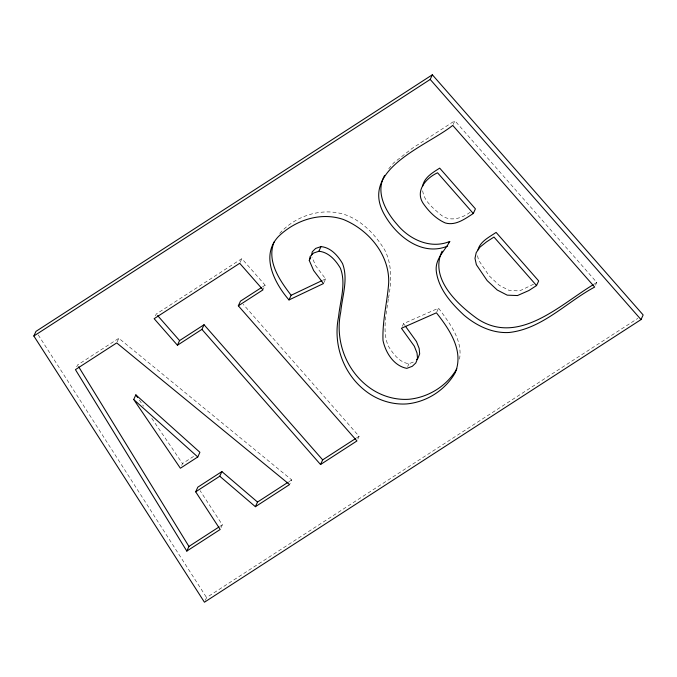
<?xml version="1.0" encoding="UTF-8"?>
<svg xmlns="http://www.w3.org/2000/svg" width="677" height="677" viewBox="0 0 677 677"><rect width="100%" height="100%" fill="white"/><g stroke="black" fill="none" stroke-linecap="round" stroke-linejoin="round"><path stroke-width="0.51" stroke-dasharray="3.38 2.54" d="M388.327 299.141C386.186 314.45 382.234 330.943 388.149 345.803C392.982 353.504 399.185 362.525 408.95 363.718L414.434 361.653M388.496 298.125C391.458 282.106 392.338 265.037 384.781 250.075C375.439 234.834 362.508 221.066 345.388 214.795C321.939 206.874 294.698 215.878 278.907 234.335M459.514 359.165C462.966 339.913 449.283 322.751 438.552 308.162L403.568 323.606L402.29 326.399M76.713 366.841L77.559 364.988L118.83 338.272L291.711 479.908L290.01 483.632M117.129 341.987L118.83 338.272M155.414 315.897L156.26 314.043L241.841 258.639L265.139 285.186L263.438 288.91M240.132 262.363L241.841 258.639M181.656 465.437L182.511 463.576L193.817 456.256M323.919 282.631L325.62 278.907L315.77 265.875L311.809 256.769M221.04 527.62L222.318 524.827L200.096 490.664M205.292 600.355L206.57 597.563L637.827 318.393M453.167 124.458L454.868 120.734L596.792 282.419L595.515 285.203M357.803 439.085L359.081 436.301L243.255 304.345M407.672 366.502L408.95 363.718M436.843 311.885L438.552 308.162M388.742 168.725L393.76 162.802L412.183 148.373L454.868 120.734M262.498 286.904L265.139 285.186M470.117 212.29C461.959 218.273 450.51 222.005 441.556 215.438C433.534 208.355 422.888 200.79 422.55 188.976M533.552 284.23L519.614 290.907L509.349 290.509L499.372 285.381L489.276 275.954L478.504 260.07L477.31 254.603M219.678 526.537L222.318 524.827M289.079 481.609L291.711 479.908M356.474 437.985L359.081 436.301M594.144 284.137L596.792 282.419M322.827 280.236L325.62 278.907M403.568 323.606L404.795 325.315M139.386 400.09L143.524 406.175M151.792 418.352L182.511 463.576M38.259 334.929L206.57 597.563"/><path stroke-width="1.02" d="M309.287 260.51L310.151 256.431L313.536 253.063L318.859 251.26C328.607 252.106 335.733 260.273 340.413 268.219C346.328 283.781 340.133 300.774 338.593 316.667C332.771 344.695 343.501 374.499 366.545 391.695A52.273 43.836 24.6 0 0 406.928 403.907C426.848 401.994 445.398 390.011 455.274 372.604C464.168 350.813 449.41 329.318 436.42 312.808L401.436 328.26L414.332 346.201L417.032 353.072L417.54 358.531L415.839 362.914L412.301 366.299L406.818 368.364C393.87 365.944 385.585 352.666 383.004 340.506C382.217 321.008 387.312 302.145 388.683 282.825C389.647 254.713 368.491 229.596 343.256 219.441C320.543 211.647 295.29 220.203 278.501 236.459C260.095 255.686 274.566 283.316 289.003 299.936L323.488 283.553L313.637 270.529L309.287 260.51L310.565 257.717M311.632 254.84L312.275 251.785L315.668 248.417L320.991 246.614C330.731 247.46 337.865 255.627 342.537 263.573C348.452 279.136 342.266 296.128 340.726 312.012C334.895 340.049 345.625 369.854 368.669 387.049A52.273 43.836 24.6 0 0 409.052 399.261C428.592 397.34 447.015 385.831 456.831 368.779M477.937 249.872C480.264 241.291 489.327 237.111 496.106 232.406L538.68 280.913L536.548 285.559L528.864 290.535L517.482 295.553L507.217 295.155L497.248 290.027L487.144 280.6L476.38 264.724L474.983 258.343L476.219 252.614L479.976 247.13L486.484 241.901L493.973 237.052L536.548 285.559M274.05 242.027C266.416 261.398 279.863 280.583 291.135 295.282L289.003 299.936M422.643 186.192C424.217 177.332 432.772 172.618 439.686 168.133L475.423 208.855L473.299 213.5C465.014 218.815 455.697 225.957 445.271 222.953C436.14 218.95 428.736 211.452 423.125 203.328C414.849 190.702 426.197 177.958 437.554 172.779L473.299 213.5M442.081 251.175C429.193 278.34 457.373 304.413 477.336 318.74C518.48 346.201 560.243 304.557 593.255 284.704M33.85 336.012L35.983 331.366L432.341 74.783L643.15 314.949L641.017 319.595L204.437 602.217L33.85 336.012L430.208 79.437L432.341 74.783M133.716 399.523L135.84 394.869L199.91 452.312L197.777 456.967L180.378 468.23L133.716 399.523L197.777 456.967M320.534 464.524L356.948 440.947L238.329 305.818L263.014 289.841L239.709 263.294L154.136 318.689L177.433 345.236L179.566 340.59L204.048 324.74L322.667 459.869L320.534 464.524L201.915 329.386L204.048 324.74M238.329 305.818L240.462 301.163L261.618 287.471M195.687 491.815L219.763 476.227L255.39 506.692L289.578 484.563L116.706 342.917L75.435 369.634L186.81 551.086L220.186 529.482L195.687 491.815L197.819 487.161L221.895 471.581L257.522 502.046L288.199 482.176M318.859 251.26L320.991 246.614M219.763 476.227L221.895 471.581M186.81 551.086L188.934 546.441L218.806 527.104M255.39 506.692L257.522 502.046M447.641 246.073C422.516 256.524 397.602 237.026 385.331 216.208C357.117 169.944 426.578 146.401 452.744 125.389L594.668 287.065C566.497 302.128 542.311 328.819 509.138 332.492C492.255 333.507 476.43 325.705 463.83 315.025C451.331 303.321 438.924 289.502 436.377 271.917C434.465 259.299 444.561 251.285 449.765 241.427C430.69 249.441 409.5 239.599 397.137 224.476C385.712 211.664 375.016 192.133 384.629 175.402M448.394 242.992L449.765 241.427M416.55 359.622L417.963 358.268L419.664 353.876L419.156 348.418L416.465 341.555L405.405 326.17M177.433 345.236L201.915 329.386M322.667 459.869L355.611 438.544M291.135 295.282L321.888 280.676M430.208 79.437L641.017 319.595M157.631 315.6L179.566 340.59M135.84 394.869L137.617 397.484M78.667 366.782L188.934 546.441"/></g></svg>
